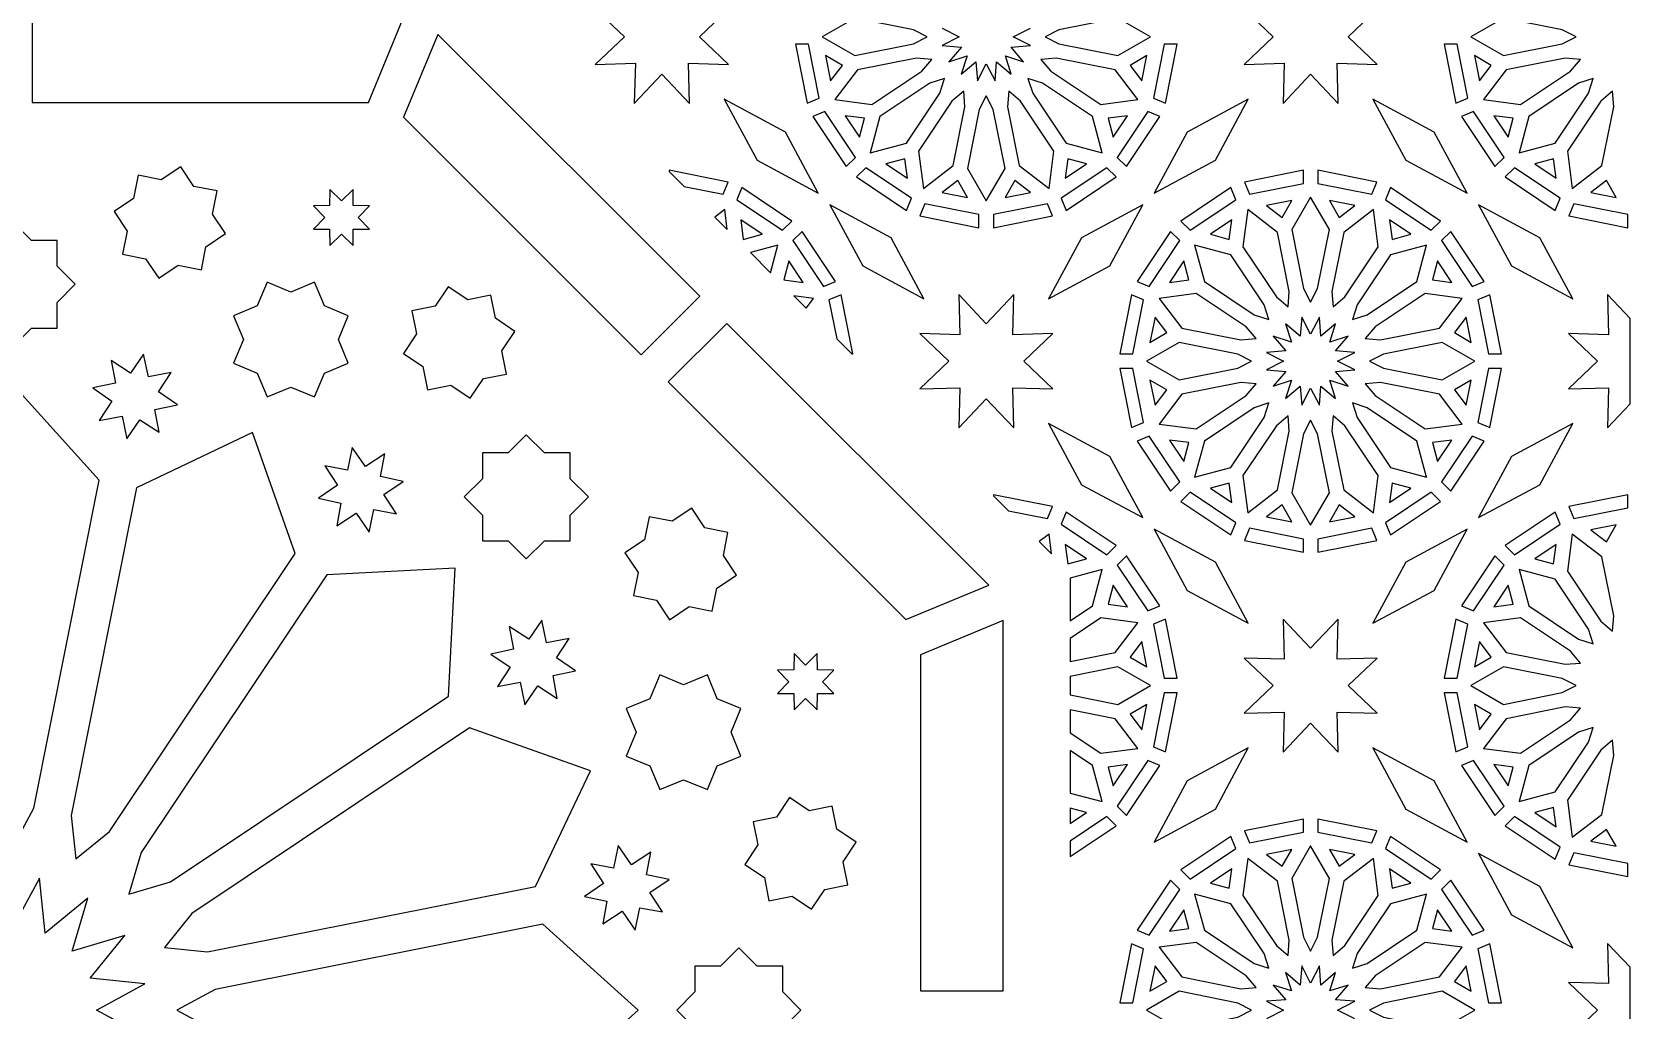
# Model space of a CAD drawing. Header units: millimetres. Extents: x 5 to 1055, y 1035 to 2435.
# Drawn here: x 534.1 to 879, y 1734.9 to 1946 of the extents above; entities that cross this region are included whole.
import ezdxf

# ---------------------------------------------------------------- set-up
doc = ezdxf.new("R2010")
doc.units = ezdxf.units.MM
doc.layers.add('CUT', color=1, linetype='CONTINUOUS')

msp = doc.modelspace()

# ---------------------------------------------------------------- linework, layer by layer
at = {"layer": 'CUT'}
for points in [[(670.075, 1953.011), (664.124, 1959.292), (664.357, 1950.643), (655.708, 1950.876), (661.989, 1944.925), (655.708, 1938.974), (664.357, 1939.207), (664.124, 1930.558), (670.075, 1936.839), (676.026, 1930.558), (675.793, 1939.207), (684.442, 1938.974), (678.161, 1944.925), (684.442, 1950.876), (675.793, 1950.643), (676.026, 1959.292)], [(810.075, 1953.011), (804.124, 1959.292), (804.357, 1950.643), (795.708, 1950.876), (801.989, 1944.925), (795.708, 1938.974), (804.357, 1939.207), (804.124, 1930.558), (810.075, 1936.839), (816.026, 1930.558), (815.793, 1939.207), (824.442, 1938.974), (818.161, 1944.925), (824.442, 1950.876), (815.793, 1950.643), (816.026, 1959.292)], [(614.117, 1948.6), (534.2, 1948.6), (534.2, 1930.75), (606.724, 1930.75)], [(724.387, 1946.439), (711.675, 1948.968), (704.671, 1944.925), (711.675, 1940.882), (724.387, 1943.411), (727.344, 1944.925)], [(755.763, 1943.411), (768.475, 1940.882), (775.479, 1944.925), (768.475, 1948.968), (755.763, 1946.439), (752.806, 1944.925)], [(864.387, 1946.439), (851.675, 1948.968), (844.671, 1944.925), (851.675, 1940.882), (864.387, 1943.411), (867.344, 1944.925)], [(678.249, 1888.933), (621.739, 1945.443), (614.345, 1927.593), (665.627, 1876.311)], [(698.884, 1943.35), (701.418, 1930.617), (704.017, 1931.695), (701.699, 1943.35)], [(778.451, 1943.35), (776.133, 1931.695), (778.732, 1930.617), (781.266, 1943.35)], [(838.884, 1943.35), (841.418, 1930.617), (844.017, 1931.695), (841.699, 1943.35)], [(706.49, 1935.41), (709.057, 1938.755), (705.406, 1940.863)], [(725.002, 1940.321), (712.289, 1937.792), (707.367, 1931.376), (715.384, 1930.321), (726.162, 1937.523), (728.313, 1940.053)], [(753.988, 1937.523), (764.766, 1930.321), (772.783, 1931.376), (767.861, 1937.792), (755.148, 1940.321), (751.837, 1940.053)], [(773.66, 1935.41), (774.744, 1940.863), (771.093, 1938.755)], [(846.49, 1935.41), (849.057, 1938.755), (845.406, 1940.863)], [(865.002, 1940.321), (852.289, 1937.792), (847.367, 1931.376), (855.384, 1930.321), (866.162, 1937.523), (868.313, 1940.053)], [(727.911, 1934.903), (717.134, 1927.702), (715.041, 1919.891), (722.852, 1921.984), (730.053, 1932.761), (731.073, 1935.923)], [(750.097, 1932.761), (757.298, 1921.984), (765.109, 1919.891), (763.016, 1927.702), (752.239, 1934.903), (749.077, 1935.923)], [(867.911, 1934.903), (857.134, 1927.702), (855.041, 1919.891), (862.852, 1921.984), (870.053, 1932.761), (871.073, 1935.923)], [(703.829, 1911.171), (696.724, 1924.369), (683.526, 1931.474), (690.631, 1918.276)], [(732.673, 1931.012), (725.471, 1920.234), (726.526, 1912.217), (732.942, 1917.139), (735.471, 1929.852), (735.203, 1933.163)], [(738.561, 1929.237), (736.032, 1916.525), (740.075, 1909.521), (744.118, 1916.525), (741.589, 1929.237), (740.075, 1932.194)], [(744.679, 1929.852), (747.208, 1917.139), (753.624, 1912.217), (754.679, 1920.234), (747.477, 1931.012), (744.947, 1933.163)], [(776.321, 1911.171), (789.519, 1918.276), (796.624, 1931.474), (783.426, 1924.369)], [(843.829, 1911.171), (836.724, 1924.369), (823.526, 1931.474), (830.631, 1918.276)], [(872.673, 1931.012), (865.471, 1920.234), (866.526, 1912.217), (872.942, 1917.139), (875.471, 1929.852), (875.203, 1933.163)], [(702.623, 1927.707), (709.836, 1916.913), (711.825, 1918.903), (705.223, 1928.784)], [(712.688, 1923.282), (713.779, 1927.355), (709.599, 1927.905)], [(767.462, 1923.282), (770.551, 1927.905), (766.371, 1927.355)], [(774.927, 1928.784), (768.325, 1918.903), (770.314, 1916.913), (777.527, 1927.707)], [(842.623, 1927.707), (849.836, 1916.913), (851.825, 1918.903), (845.223, 1928.784)], [(852.688, 1923.282), (853.779, 1927.355), (849.599, 1927.905)], [(723.055, 1914.449), (722.505, 1918.629), (718.432, 1917.538)], [(757.095, 1914.449), (761.718, 1917.538), (757.645, 1918.629)], [(863.055, 1914.449), (862.505, 1918.629), (858.432, 1917.538)], [(562.043, 1914.055), (557.058, 1915.047), (556.066, 1910.063), (551.841, 1907.239), (554.665, 1903.014), (553.673, 1898.03), (558.657, 1897.038), (561.481, 1892.813), (565.706, 1895.637), (570.691, 1894.645), (571.683, 1899.629), (575.908, 1902.453), (573.084, 1906.678), (574.076, 1911.662), (569.091, 1912.654), (566.268, 1916.879)], [(674.891, 1912.656), (683.305, 1910.983), (684.383, 1913.582), (671.65, 1916.116), (671.65, 1915.897)], [(712.063, 1914.686), (722.857, 1907.473), (723.934, 1910.073), (714.053, 1916.675)], [(766.097, 1916.675), (756.216, 1910.073), (757.293, 1907.473), (768.087, 1914.686)], [(796.845, 1910.983), (808.5, 1913.301), (808.5, 1916.116), (795.767, 1913.582)], [(811.65, 1913.301), (823.305, 1910.983), (824.383, 1913.582), (811.65, 1916.116)], [(852.063, 1914.686), (862.857, 1907.473), (863.934, 1910.073), (854.053, 1916.675)], [(600.914, 1909.553), (598.404, 1912.005), (598.363, 1908.496), (594.854, 1908.455), (597.306, 1905.945), (594.854, 1903.435), (598.363, 1903.394), (598.404, 1899.885), (600.914, 1902.338), (603.424, 1899.885), (603.465, 1903.394), (606.974, 1903.435), (604.521, 1905.945), (606.974, 1908.455), (603.465, 1908.496), (603.424, 1912.005)], [(686.216, 1909.777), (696.097, 1903.175), (698.087, 1905.164), (687.293, 1912.377)], [(730.56, 1911.34), (736.013, 1910.256), (733.905, 1913.907)], [(744.137, 1910.256), (749.59, 1911.34), (746.245, 1913.907)], [(784.053, 1903.175), (793.934, 1909.777), (792.857, 1912.377), (782.063, 1905.164)], [(826.216, 1909.777), (836.097, 1903.175), (838.087, 1905.164), (827.293, 1912.377)], [(870.56, 1911.34), (876.013, 1910.256), (873.905, 1913.907)], [(684.186, 1903.361), (683.624, 1907.633), (681.524, 1906.023)], [(706.321, 1908.679), (713.426, 1895.481), (726.624, 1888.376), (719.519, 1901.574)], [(725.767, 1906.268), (738.5, 1903.734), (738.5, 1906.549), (726.845, 1908.867)], [(741.65, 1903.734), (754.383, 1906.268), (753.305, 1908.867), (741.65, 1906.549)], [(773.829, 1908.679), (760.631, 1901.574), (753.526, 1888.376), (766.724, 1895.481)], [(805.471, 1889.998), (802.942, 1902.711), (796.526, 1907.633), (795.471, 1899.616), (802.673, 1888.838), (805.203, 1886.687)], [(800.56, 1908.51), (803.905, 1905.943), (806.013, 1909.594)], [(811.589, 1890.613), (814.118, 1903.325), (810.075, 1910.329), (806.032, 1903.325), (808.561, 1890.613), (810.075, 1887.656)], [(814.137, 1909.594), (816.245, 1905.943), (819.59, 1908.51)], [(817.477, 1888.838), (824.679, 1899.616), (823.624, 1907.633), (817.208, 1902.711), (814.679, 1889.998), (814.947, 1886.687)], [(846.321, 1908.679), (853.426, 1895.481), (866.624, 1888.376), (859.519, 1901.574)], [(865.767, 1906.268), (878.5, 1903.734), (878.5, 1906.549), (866.845, 1908.867)], [(526.152, 1900.996), (520.604, 1900.996), (520.604, 1895.448), (516.681, 1891.525), (520.604, 1887.602), (520.604, 1882.054), (526.152, 1882.054), (530.075, 1878.131), (533.998, 1882.054), (539.546, 1882.054), (539.546, 1887.602), (543.469, 1891.525), (539.546, 1895.448), (539.546, 1900.996), (533.998, 1900.996), (530.075, 1904.919)], [(687.095, 1905.401), (687.645, 1901.221), (691.718, 1902.312)], [(788.432, 1902.312), (792.505, 1901.221), (793.055, 1905.401)], [(827.095, 1905.401), (827.645, 1901.221), (831.718, 1902.312)], [(698.325, 1900.947), (704.927, 1891.066), (707.527, 1892.143), (700.314, 1902.937)], [(775.223, 1891.066), (781.825, 1900.947), (779.836, 1902.937), (772.623, 1892.143)], [(838.325, 1900.947), (844.927, 1891.066), (847.527, 1892.143), (840.314, 1902.937)], [(693.519, 1894.027), (695.109, 1899.959), (689.177, 1898.369)], [(800.053, 1887.089), (792.852, 1897.866), (785.041, 1899.959), (787.134, 1892.148), (797.911, 1884.947), (801.073, 1883.927)], [(822.239, 1884.947), (833.016, 1892.148), (835.109, 1899.959), (827.298, 1897.866), (820.097, 1887.089), (819.077, 1883.927)], [(697.462, 1896.568), (696.371, 1892.495), (700.551, 1891.945)], [(779.599, 1891.945), (783.779, 1892.495), (782.688, 1896.568)], [(837.462, 1896.568), (836.371, 1892.495), (840.551, 1891.945)], [(590.003, 1889.856), (584.878, 1891.979), (582.754, 1886.854), (577.629, 1884.73), (579.752, 1879.605), (577.629, 1874.479), (582.754, 1872.355), (584.878, 1867.23), (590.003, 1869.353), (595.128, 1867.23), (597.252, 1872.355), (602.378, 1874.479), (600.255, 1879.605), (602.378, 1884.73), (597.252, 1886.854), (595.128, 1891.979)], [(628.159, 1888.187), (623.934, 1891.01), (621.111, 1886.785), (616.126, 1885.793), (617.118, 1880.809), (614.294, 1876.584), (618.519, 1873.76), (619.511, 1868.776), (624.496, 1869.768), (628.721, 1866.944), (631.545, 1871.169), (636.529, 1872.161), (635.537, 1877.145), (638.361, 1881.37), (634.136, 1884.194), (633.144, 1889.179)], [(701.173, 1886.374), (702.783, 1888.474), (698.511, 1889.036)], [(711.047, 1876.5), (711.266, 1876.5), (708.732, 1889.233), (706.133, 1888.155), (707.806, 1879.741)], [(740.075, 1883.011), (734.124, 1889.292), (734.357, 1880.643), (725.708, 1880.876), (731.989, 1874.925), (725.708, 1868.974), (734.357, 1869.207), (734.124, 1860.558), (740.075, 1866.839), (746.026, 1860.558), (745.793, 1869.207), (754.442, 1868.974), (748.161, 1874.925), (754.442, 1880.876), (745.793, 1880.643), (746.026, 1889.292)], [(771.418, 1889.233), (768.884, 1876.5), (771.699, 1876.5), (774.017, 1888.155)], [(796.162, 1882.327), (785.384, 1889.529), (777.367, 1888.474), (782.289, 1882.058), (795.002, 1879.529), (798.313, 1879.797)], [(821.837, 1879.797), (825.148, 1879.529), (837.861, 1882.058), (842.783, 1888.474), (834.766, 1889.529), (823.988, 1882.327)], [(846.133, 1888.155), (848.451, 1876.5), (851.266, 1876.5), (848.732, 1889.233)], [(879, 1884.146), (874.124, 1889.292), (874.357, 1880.643), (865.708, 1880.876), (871.989, 1874.925), (865.708, 1868.974), (874.357, 1869.207), (874.124, 1860.558), (879, 1865.704)], [(740.593, 1826.589), (684.083, 1883.099), (671.461, 1870.477), (722.743, 1819.195)], [(775.406, 1878.987), (779.057, 1881.095), (776.49, 1884.44)], [(810.075, 1880.749), (808.182, 1884.443), (807.847, 1880.305), (804.683, 1882.994), (805.957, 1879.043), (802.006, 1880.317), (804.695, 1877.153), (800.557, 1876.818), (804.251, 1874.925), (800.557, 1873.032), (804.695, 1872.697), (802.006, 1869.533), (805.957, 1870.807), (804.683, 1866.856), (807.847, 1869.545), (808.182, 1865.407), (810.075, 1869.101), (811.968, 1865.407), (812.303, 1869.545), (815.467, 1866.856), (814.193, 1870.807), (818.144, 1869.533), (815.455, 1872.697), (819.593, 1873.032), (815.899, 1874.925), (819.593, 1876.818), (815.455, 1877.153), (818.144, 1880.317), (814.193, 1879.043), (815.467, 1882.994), (812.303, 1880.305), (811.968, 1884.443)], [(843.66, 1884.44), (841.093, 1881.095), (844.744, 1878.987)], [(555.412, 1872.356), (551.237, 1875.076), (552.152, 1870.178), (547.276, 1869.149), (551.387, 1866.331), (548.667, 1862.156), (553.565, 1863.071), (554.595, 1858.194), (557.412, 1862.306), (561.588, 1859.586), (560.672, 1864.484), (565.549, 1865.513), (561.437, 1868.331), (564.157, 1872.506), (559.259, 1871.591), (558.23, 1876.468)], [(794.387, 1876.439), (781.675, 1878.968), (774.671, 1874.925), (781.675, 1870.882), (794.387, 1873.411), (797.344, 1874.925)], [(825.763, 1873.411), (838.475, 1870.882), (845.479, 1874.925), (838.475, 1878.968), (825.763, 1876.439), (822.806, 1874.925)], [(768.884, 1873.35), (771.418, 1860.617), (774.017, 1861.695), (771.699, 1873.35)], [(848.451, 1873.35), (846.133, 1861.695), (848.732, 1860.617), (851.266, 1873.35)], [(534.537, 1778.498), (548.606, 1849.232), (530.075, 1869.813), (511.544, 1849.232), (525.613, 1778.498), (530.075, 1770.247)], [(776.49, 1865.41), (779.057, 1868.755), (775.406, 1870.863)], [(795.002, 1870.321), (782.289, 1867.792), (777.367, 1861.376), (785.384, 1860.321), (796.162, 1867.523), (798.313, 1870.053)], [(823.988, 1867.523), (834.766, 1860.321), (842.783, 1861.376), (837.861, 1867.792), (825.148, 1870.321), (821.837, 1870.053)], [(843.66, 1865.41), (844.744, 1870.863), (841.093, 1868.755)], [(797.911, 1864.903), (787.134, 1857.702), (785.041, 1849.891), (792.852, 1851.984), (800.053, 1862.761), (801.073, 1865.923)], [(820.097, 1862.761), (827.298, 1851.984), (835.109, 1849.891), (833.016, 1857.702), (822.239, 1864.903), (819.077, 1865.923)], [(802.673, 1861.012), (795.471, 1850.234), (796.526, 1842.217), (802.942, 1847.139), (805.471, 1859.852), (805.203, 1863.163)], [(814.679, 1859.852), (817.208, 1847.139), (823.624, 1842.217), (824.679, 1850.234), (817.477, 1861.012), (814.947, 1863.163)], [(550.871, 1773.473), (590.939, 1833.439), (581.694, 1859.545), (556.697, 1847.622), (542.628, 1776.887), (543.592, 1767.559)], [(644.731, 1855.129), (640.808, 1859.052), (636.885, 1855.129), (631.337, 1855.129), (631.337, 1849.581), (627.414, 1845.658), (631.337, 1841.735), (631.337, 1836.187), (636.885, 1836.187), (640.808, 1832.264), (644.731, 1836.187), (650.279, 1836.187), (650.279, 1841.735), (654.202, 1845.658), (650.279, 1849.581), (650.279, 1855.129)], [(773.829, 1841.171), (766.724, 1854.369), (753.526, 1861.474), (760.631, 1848.276)], [(808.561, 1859.237), (806.032, 1846.525), (810.075, 1839.521), (814.118, 1846.525), (811.589, 1859.237), (810.075, 1862.194)], [(846.321, 1841.171), (859.519, 1848.276), (866.624, 1861.474), (853.426, 1854.369)], [(606.077, 1852.198), (603.259, 1856.31), (602.23, 1851.434), (597.331, 1852.349), (600.052, 1848.173), (595.94, 1845.356), (600.817, 1844.327), (599.902, 1839.428), (604.077, 1842.148), (606.895, 1838.037), (607.924, 1842.913), (612.822, 1841.998), (610.102, 1846.173), (614.214, 1848.991), (609.337, 1850.02), (610.252, 1854.919)], [(772.623, 1857.707), (779.836, 1846.913), (781.825, 1848.903), (775.223, 1858.784)], [(782.688, 1853.282), (783.779, 1857.355), (779.599, 1857.905)], [(837.462, 1853.282), (840.551, 1857.905), (836.371, 1857.355)], [(844.927, 1858.784), (838.325, 1848.903), (840.314, 1846.913), (847.527, 1857.707)], [(793.055, 1844.449), (792.505, 1848.629), (788.432, 1847.538)], [(827.095, 1844.449), (831.718, 1847.538), (827.645, 1848.629)], [(744.891, 1842.656), (753.305, 1840.983), (754.383, 1843.582), (741.65, 1846.116), (741.65, 1845.897)], [(782.063, 1844.686), (792.857, 1837.473), (793.934, 1840.073), (784.053, 1846.675)], [(836.097, 1846.675), (826.216, 1840.073), (827.293, 1837.473), (838.087, 1844.686)], [(866.845, 1840.983), (878.5, 1843.301), (878.5, 1846.116), (865.767, 1843.582)], [(679.344, 1838.986), (676.52, 1843.211), (672.295, 1840.387), (667.311, 1841.379), (666.319, 1836.395), (662.094, 1833.571), (664.918, 1829.346), (663.926, 1824.361), (668.91, 1823.369), (671.734, 1819.144), (675.959, 1821.968), (680.943, 1820.976), (681.935, 1825.961), (686.16, 1828.784), (683.337, 1833.009), (684.329, 1837.994)], [(756.216, 1839.777), (766.097, 1833.175), (768.087, 1835.164), (757.293, 1842.377)], [(800.56, 1841.34), (806.013, 1840.256), (803.905, 1843.907)], [(814.137, 1840.256), (819.59, 1841.34), (816.245, 1843.907)], [(854.053, 1833.175), (863.934, 1839.777), (862.857, 1842.377), (852.063, 1835.164)], [(776.321, 1838.679), (783.426, 1825.481), (796.624, 1818.376), (789.519, 1831.574)], [(795.767, 1836.268), (808.5, 1833.734), (808.5, 1836.549), (796.845, 1838.867)], [(811.65, 1833.734), (824.383, 1836.268), (823.305, 1838.867), (811.65, 1836.549)], [(843.829, 1838.679), (830.631, 1831.574), (823.526, 1818.376), (836.724, 1825.481)], [(870.56, 1838.51), (873.905, 1835.943), (876.013, 1839.594)], [(754.186, 1833.361), (753.624, 1837.633), (751.524, 1836.023)], [(757.095, 1835.401), (757.645, 1831.221), (761.718, 1832.312)], [(858.432, 1832.312), (862.505, 1831.221), (863.055, 1835.401)], [(875.471, 1819.998), (872.942, 1832.711), (866.526, 1837.633), (865.471, 1829.616), (872.673, 1818.838), (875.203, 1816.687)], [(768.325, 1830.947), (774.927, 1821.066), (777.527, 1822.143), (770.314, 1832.937)], [(845.223, 1821.066), (851.825, 1830.947), (849.836, 1832.937), (842.623, 1822.143)], [(564.04, 1762.581), (624.006, 1802.648), (625.455, 1830.305), (597.798, 1828.856), (557.731, 1768.89), (555.051, 1759.901)], [(758.15, 1818.896), (763.016, 1822.148), (765.109, 1829.959), (758.15, 1828.094)], [(870.053, 1817.089), (862.852, 1827.866), (855.041, 1829.959), (857.134, 1822.148), (867.911, 1814.947), (871.073, 1813.927)], [(767.462, 1826.568), (766.371, 1822.495), (770.551, 1821.945)], [(849.599, 1821.945), (853.779, 1822.495), (852.688, 1826.568)], [(645.17, 1814.187), (644.141, 1819.064), (641.323, 1814.952), (637.148, 1817.672), (638.063, 1812.774), (633.187, 1811.745), (637.298, 1808.927), (634.578, 1804.752), (639.477, 1805.667), (640.506, 1800.79), (643.323, 1804.902), (647.499, 1802.181), (646.584, 1807.08), (651.46, 1808.109), (647.348, 1810.927), (650.069, 1815.102)], [(743.75, 1739.05), (743.75, 1818.967), (725.9, 1811.574), (725.9, 1739.05)], [(758.15, 1810.126), (767.861, 1812.058), (772.783, 1818.474), (764.766, 1819.529), (758.15, 1815.108)], [(776.133, 1818.155), (778.451, 1806.5), (781.266, 1806.5), (778.732, 1819.233)], [(810.075, 1813.011), (804.124, 1819.292), (804.357, 1810.643), (795.708, 1810.876), (801.989, 1804.925), (795.708, 1798.974), (804.357, 1799.207), (804.124, 1790.558), (810.075, 1796.839), (816.026, 1790.558), (815.793, 1799.207), (824.442, 1798.974), (818.161, 1804.925), (824.442, 1810.876), (815.793, 1810.643), (816.026, 1819.292)], [(841.418, 1819.233), (838.884, 1806.5), (841.699, 1806.5), (844.017, 1818.155)], [(866.162, 1812.327), (855.384, 1819.529), (847.367, 1818.474), (852.289, 1812.058), (865.002, 1809.529), (868.313, 1809.797)], [(773.66, 1814.44), (771.093, 1811.095), (774.744, 1808.987)], [(845.406, 1808.987), (849.057, 1811.095), (846.49, 1814.44)], [(703.646, 1808.315), (703.605, 1811.824), (701.095, 1809.371), (698.585, 1811.824), (698.544, 1808.315), (695.035, 1808.274), (697.488, 1805.764), (695.035, 1803.254), (698.544, 1803.213), (698.585, 1799.704), (701.095, 1802.156), (703.605, 1799.704), (703.646, 1803.213), (707.155, 1803.254), (704.703, 1805.764), (707.155, 1808.274)], [(682.004, 1802.102), (679.88, 1807.228), (674.755, 1805.105), (669.629, 1807.228), (667.505, 1802.102), (662.38, 1799.978), (664.503, 1794.853), (662.38, 1789.728), (667.505, 1787.604), (669.629, 1782.479), (674.755, 1784.602), (679.88, 1782.479), (682.004, 1787.604), (687.129, 1789.728), (685.006, 1794.853), (687.129, 1799.978)], [(758.15, 1802.936), (768.475, 1800.882), (775.479, 1804.925), (768.475, 1808.968), (758.15, 1806.914)], [(864.387, 1806.439), (851.675, 1808.968), (844.671, 1804.925), (851.675, 1800.882), (864.387, 1803.411), (867.344, 1804.925)], [(773.66, 1795.41), (774.744, 1800.863), (771.093, 1798.755)], [(778.451, 1803.35), (776.133, 1791.695), (778.732, 1790.617), (781.266, 1803.35)], [(838.884, 1803.35), (841.418, 1790.617), (844.017, 1791.695), (841.699, 1803.35)], [(846.49, 1795.41), (849.057, 1798.755), (845.406, 1800.863)], [(865.002, 1800.321), (852.289, 1797.792), (847.367, 1791.376), (855.384, 1790.321), (866.162, 1797.523), (868.313, 1800.053)], [(758.15, 1794.742), (764.766, 1790.321), (772.783, 1791.376), (767.861, 1797.792), (758.15, 1799.724)], [(572.037, 1747.478), (642.772, 1761.547), (654.695, 1786.544), (628.589, 1795.789), (568.623, 1755.721), (562.709, 1748.442)], [(867.911, 1794.903), (857.134, 1787.702), (855.041, 1779.891), (862.852, 1781.984), (870.053, 1792.761), (871.073, 1795.923)], [(758.15, 1781.756), (765.109, 1779.891), (763.016, 1787.702), (758.15, 1790.954)], [(776.321, 1771.171), (789.519, 1778.276), (796.624, 1791.474), (783.426, 1784.369)], [(843.829, 1771.171), (836.724, 1784.369), (823.526, 1791.474), (830.631, 1778.276)], [(872.673, 1791.012), (865.471, 1780.234), (866.526, 1772.217), (872.942, 1777.139), (875.471, 1789.852), (875.203, 1793.163)], [(767.462, 1783.282), (770.551, 1787.905), (766.371, 1787.355)], [(774.927, 1788.784), (768.325, 1778.903), (770.314, 1776.913), (777.527, 1787.707)], [(842.623, 1787.707), (849.836, 1776.913), (851.825, 1778.903), (845.223, 1788.784)], [(852.688, 1783.282), (853.779, 1787.355), (849.599, 1787.905)], [(707.804, 1773.941), (706.812, 1778.926), (701.828, 1777.934), (697.603, 1780.758), (694.779, 1776.533), (689.795, 1775.541), (690.787, 1770.556), (687.963, 1766.331), (692.188, 1763.507), (693.18, 1758.523), (698.164, 1759.515), (702.389, 1756.691), (705.213, 1760.916), (710.197, 1761.908), (709.205, 1766.893), (712.029, 1771.118)], [(758.15, 1775.154), (761.718, 1777.538), (758.15, 1778.494)], [(758.15, 1768.045), (768.087, 1774.686), (766.097, 1776.675), (758.15, 1771.366)], [(796.845, 1770.983), (808.5, 1773.301), (808.5, 1776.116), (795.767, 1773.582)], [(811.65, 1773.301), (823.305, 1770.983), (824.383, 1773.582), (811.65, 1776.116)], [(852.063, 1774.686), (862.857, 1767.473), (863.934, 1770.073), (854.053, 1776.675)], [(863.055, 1774.449), (862.505, 1778.629), (858.432, 1777.538)], [(870.56, 1771.34), (876.013, 1770.256), (873.905, 1773.907)], [(666.741, 1764.109), (667.656, 1769.007), (663.481, 1766.287), (660.663, 1770.399), (659.634, 1765.522), (654.736, 1766.438), (657.456, 1762.262), (653.344, 1759.445), (658.221, 1758.415), (657.306, 1753.517), (661.481, 1756.237), (664.299, 1752.126), (665.328, 1757.002), (670.226, 1756.087), (667.506, 1760.262), (671.618, 1763.08)], [(784.053, 1763.175), (793.934, 1769.777), (792.857, 1772.377), (782.063, 1765.164)], [(800.56, 1768.51), (803.905, 1765.943), (806.013, 1769.594)], [(811.589, 1750.613), (814.118, 1763.325), (810.075, 1770.329), (806.032, 1763.325), (808.561, 1750.613), (810.075, 1747.656)], [(814.137, 1769.594), (816.245, 1765.943), (819.59, 1768.51)], [(826.216, 1769.777), (836.097, 1763.175), (838.087, 1765.164), (827.293, 1772.377)], [(805.471, 1749.998), (802.942, 1762.711), (796.526, 1767.633), (795.471, 1759.616), (802.673, 1748.838), (805.203, 1746.687)], [(817.477, 1748.838), (824.679, 1759.616), (823.624, 1767.633), (817.208, 1762.711), (814.679, 1749.998), (814.947, 1746.687)], [(846.321, 1768.679), (853.426, 1755.481), (866.624, 1748.376), (859.519, 1761.574)], [(865.767, 1766.268), (878.5, 1763.734), (878.5, 1766.549), (866.845, 1768.867)], [(775.223, 1751.066), (781.825, 1760.947), (779.836, 1762.937), (772.623, 1752.143)], [(788.432, 1762.312), (792.505, 1761.221), (793.055, 1765.401)], [(827.095, 1765.401), (827.645, 1761.221), (831.718, 1762.312)], [(838.325, 1760.947), (844.927, 1751.066), (847.527, 1752.143), (840.314, 1762.937)], [(800.053, 1747.089), (792.852, 1757.866), (785.041, 1759.959), (787.134, 1752.148), (797.911, 1744.947), (801.073, 1743.927)], [(822.239, 1744.947), (833.016, 1752.148), (835.109, 1759.959), (827.298, 1757.866), (820.097, 1747.089), (819.077, 1743.927)], [(779.599, 1751.945), (783.779, 1752.495), (782.688, 1756.568)], [(837.462, 1756.568), (836.371, 1752.495), (840.551, 1751.945)], [(573.648, 1730.463), (644.382, 1716.394), (664.963, 1734.925), (644.382, 1753.456), (573.648, 1739.387), (565.397, 1734.925)], [(771.418, 1749.233), (768.884, 1736.5), (771.699, 1736.5), (774.017, 1748.155)], [(796.162, 1742.327), (785.384, 1749.529), (777.367, 1748.474), (782.289, 1742.058), (795.002, 1739.529), (798.313, 1739.797)], [(821.837, 1739.797), (825.148, 1739.529), (837.861, 1742.058), (842.783, 1748.474), (834.766, 1749.529), (823.988, 1742.327)], [(846.133, 1748.155), (848.451, 1736.5), (851.266, 1736.5), (848.732, 1749.233)], [(879, 1744.146), (874.124, 1749.292), (874.357, 1740.643), (865.708, 1740.876), (871.989, 1734.925), (865.708, 1728.974), (874.357, 1729.207), (874.124, 1720.558), (879, 1725.704)], [(696.146, 1738.848), (696.146, 1744.396), (690.598, 1744.396), (686.675, 1748.319), (682.752, 1744.396), (677.204, 1744.396), (677.204, 1738.848), (673.281, 1734.925), (677.204, 1731.002), (677.204, 1725.454), (682.752, 1725.454), (686.675, 1721.531), (690.598, 1725.454), (696.146, 1725.454), (696.146, 1731.002), (700.069, 1734.925)], [(775.406, 1738.987), (779.057, 1741.095), (776.49, 1744.44)], [(843.66, 1744.44), (841.093, 1741.095), (844.744, 1738.987)], [(797.344, 1734.925), (794.387, 1736.439), (781.675, 1738.968), (774.671, 1734.925), (781.675, 1730.882), (794.387, 1733.411)], [(822.806, 1734.925), (825.763, 1733.411), (838.475, 1730.882), (845.479, 1734.925), (838.475, 1738.968), (825.763, 1736.439)]]:
    msp.add_lwpolyline(points, close=True, dxfattribs=at)
for points in [[(730.557, 1946.818), (734.251, 1944.925), (730.557, 1943.032), (734.695, 1942.697), (732.006, 1939.533), (735.957, 1940.807), (734.683, 1936.856), (737.847, 1939.545), (738.182, 1935.407), (740.075, 1939.101), (741.968, 1935.407), (742.303, 1939.545), (745.467, 1936.856), (744.193, 1940.807), (748.144, 1939.533), (745.455, 1942.697), (749.593, 1943.032), (745.899, 1944.925), (749.593, 1946.818)], [(558.514, 1729.269), (548.052, 1734.925), (558.514, 1740.581), (546.684, 1741.805), (554.184, 1751.034), (542.787, 1747.637), (546.184, 1759.034), (536.955, 1751.534), (535.731, 1763.364), (530.075, 1752.902), (524.419, 1763.364), (523.195, 1751.534), (513.966, 1759.034), (517.363, 1747.637), (505.966, 1751.034), (513.466, 1741.805), (501.636, 1740.581), (512.098, 1734.925), (501.636, 1729.269)], [(819.593, 1733.032), (815.899, 1734.925), (819.593, 1736.818), (815.455, 1737.153), (818.144, 1740.317), (814.193, 1739.043), (815.467, 1742.994), (812.303, 1740.305), (811.968, 1744.443), (810.075, 1740.749), (808.182, 1744.443), (807.847, 1740.305), (804.683, 1742.994), (805.957, 1739.043), (802.006, 1740.317), (804.695, 1737.153), (800.557, 1736.818), (804.251, 1734.925), (800.557, 1733.032)]]:
    msp.add_lwpolyline(points, dxfattribs=at)

doc.saveas('drawing.dxf')
